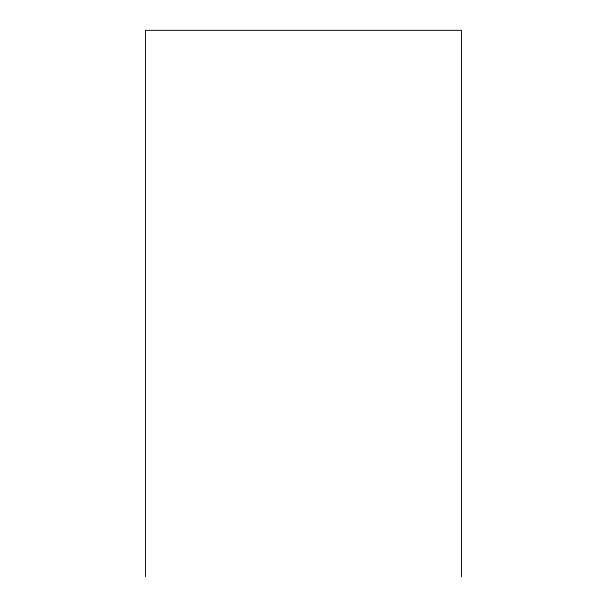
<?xml version="1.0" encoding="UTF-8"?>
<svg xmlns="http://www.w3.org/2000/svg" width="607" height="607" viewBox="0 0 607 607"><rect width="100%" height="100%" fill="white"/><g stroke="black" fill="none" stroke-linecap="round" stroke-linejoin="round"><path stroke-width="0.91" d="M461.495 576.65L461.495 30.35L145.505 30.35L145.505 576.65"/></g></svg>
